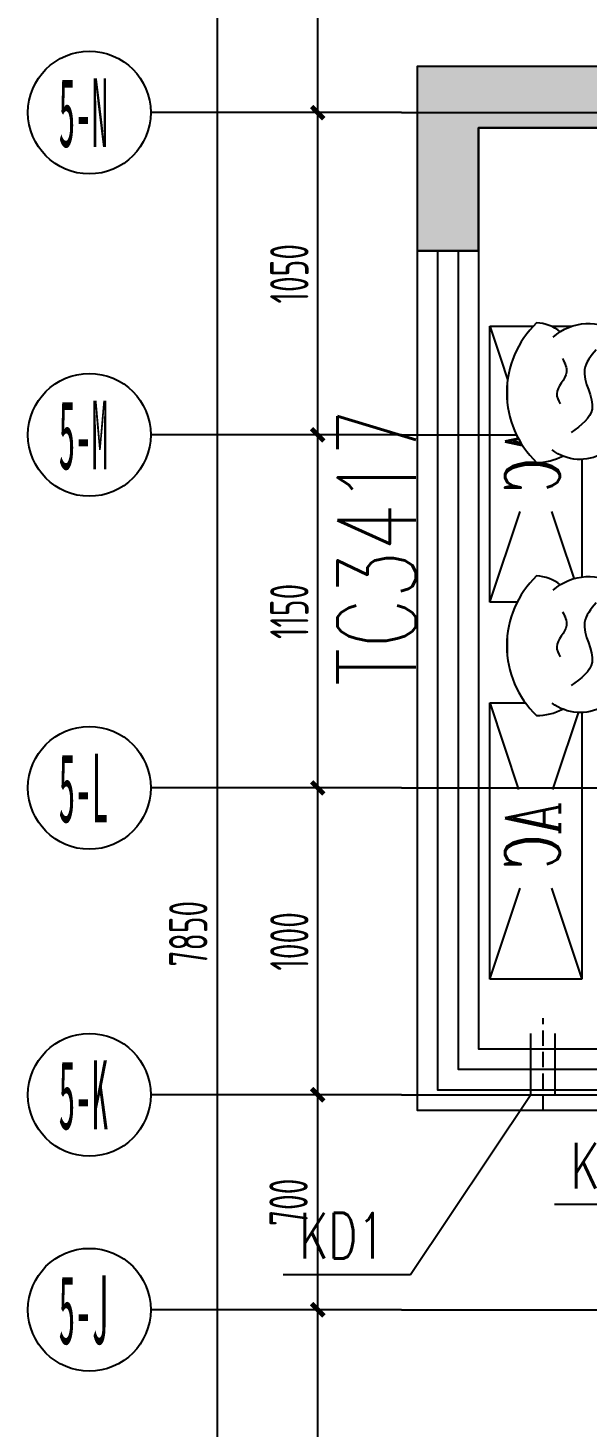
# Model space of a CAD drawing. Header units: millimetres. Extents: x -187744 to 2148, y -49419 to 6550.
# Drawn here: x -36461 to -34639, y -12797 to -8236 of the extents above; entities that cross this region are included whole.
import ezdxf
from ezdxf.enums import TextEntityAlignment as Align

# ---------------------------------------------------------------- set-up
doc = ezdxf.new("R2010")
doc.units = ezdxf.units.MM
doc.header["$LTSCALE"] = 1000
doc.header["$MEASUREMENT"] = 0
doc.set_wipeout_variables(frame=1)
for name, pattern in [('B1户型$0$DASH', [0.35, 0.25, -0.1]), ('DASH', [0.35, 0.25, -0.1]), ('M-CENTER', [1.8, 1.2, -0.2, 0.2, -0.2])]:
    doc.linetypes.add(name, pattern=pattern)
doc.layers.get('Defpoints').update_dxf_attribs({"color": 136})
for name, color, linetype in [('A-AXIS', 150, 'Continuous'), ('A-DIM', 44, 'Continuous'), ('AXIS', 150, 'Continuous'), ('AXIS_TEXT', 50, 'Continuous'), ('B1户型$0$FURNITURE', 9, 'B1户型$0$DASH'), ('B1户型$0$K_EQUIPMENT', 6, 'Continuous'), ('B1户型$0$WALL', 2, 'Continuous'), ('B1户型$0$WINDOW', 4, 'Continuous'), ('B1户型$0$铝膜填充', 49, 'Continuous'), ('DIM_LEAD', 1, 'Continuous'), ('DOTE', 138, 'M-CENTER'), ('KT-HOLE', 211, 'Continuous'), ('PUB_TEXT', 7, 'Continuous'), ('WIND-IDEN', 150, 'Continuous'), ('轴字', 7, 'Continuous')]:
    doc.layers.add(name, color=color, linetype=linetype)
doc.styles.add('_TCH_DIM', font='SIMPLEX', dxfattribs={"bigfont": 'GBCBIG'})
doc.styles.add('_TCH_WINDOW', font='SIMPLEX', dxfattribs={"bigfont": 'GBCBIG'})
doc.styles.add('B1户型$0$_ROMANC', font='ROMANC', dxfattribs={"width": 0.6})
doc.styles.add('B1户型$0$dim_font', font='SIMPLEX', dxfattribs={"width": 0.8})
doc.styles.add('COMPLEX', font='COMPLEX')
doc.styles.add('H-DIM', font='archs.shx', dxfattribs={"width": 0.7})
doc.styles.add('S-黑体', font='simhei.ttf')
doc.dimstyles.new('H_DIM_1', dxfattribs={"dimscale": 0, "dimtxt": 2.5, "dimasz": 0.8, "dimexe": 2, "dimexo": 1.5, "dimgap": 0.6, "dimtad": 1, "dimdec": 0, "dimzin": 12, "dimdsep": 46, "dimtxsty": 'H-DIM', "dimblk": 'ARCHTICK', "dimcen": 0.125, "dimclrd": 44, "dimclre": 44, "dimclrt": 50, "dimadec": 0, "dimazin": 0, "dimtfac": 1, "dimtdec": 0, "dimtix": 1, "dimtmove": 2, "dimatfit": 3, "dimldrblk": 'ARCHTICK', "dimfxl": 1, "dimtvp": 1, "dimtolj": 1, "dimtzin": 0, "dimarcsym": 0})

# ---------------------------------------------------------------- blocks, each defined once
blk = doc.blocks.new('_ArchTick')
at = {"color": 0, "linetype": 'ByBlock', "const_width": 0.4}
blk.add_lwpolyline([(-0.5, -0.5), (0.5, 0.5)], dxfattribs=at)
blk = doc.blocks.new('*D52')
at = {"layer": 'A-DIM', "color": 44, "lineweight": -2, "transparency": 16777216}
for p, q in [((-6617.9, 3825.1), (-7242.9, 3825.1)), ((-7142.9, -4024.9), (-7142.9, 3825.1)), ((-6617.9, -4024.9), (-7242.9, -4024.9))]:
    blk.add_line(p, q, dxfattribs=at)
at = {"layer": 'Defpoints', "color": 0, "transparency": 16777216}
for p in [(-7142.9, 3825.1), (-6542.9, 3825.1), (-6542.9, -4024.9)]:
    blk.add_point(p, dxfattribs=at)
at = {"layer": 'A-DIM', "color": 44, "lineweight": -2, "transparency": 16777216, "xscale": 40, "yscale": 40, "zscale": 40}
for p, rotation in [((-7142.9, 3825.1), 90), ((-7142.9, -4024.9), 270)]:
    blk.add_blockref('_ArchTick', p, dxfattribs=dict(at, rotation=rotation))
at = {"layer": 'A-DIM', "color": 50, "transparency": 16777216, "insert": (-7238, -99.9), "char_height": 125, "attachment_point": 5, "rotation": 90, "style": 'H-DIM'}
blk.add_mtext('\\A1;7850', dxfattribs=at)
blk = doc.blocks.new('*D50')
at = {"layer": 'A-DIM', "color": 44, "lineweight": -2, "transparency": 16777216}
for p, q in [((-6617.9, -1324.9), (-6916.3, -1324.9)), ((-6816.3, -2424.9), (-6816.3, -1324.9)), ((-6617.9, -2424.9), (-6916.3, -2424.9))]:
    blk.add_line(p, q, dxfattribs=at)
at = {"layer": 'Defpoints', "color": 0, "transparency": 16777216}
for p in [(-6816.3, -1324.9), (-6542.9, -1324.9), (-6542.9, -2424.9)]:
    blk.add_point(p, dxfattribs=at)
at = {"layer": 'A-DIM', "color": 44, "lineweight": -2, "transparency": 16777216, "xscale": 40, "yscale": 40, "zscale": 40}
for p, rotation in [((-6816.3, -1324.9), 90), ((-6816.3, -2424.9), 270)]:
    blk.add_blockref('_ArchTick', p, dxfattribs=dict(at, rotation=rotation))
at = {"layer": 'A-DIM', "color": 50, "transparency": 16777216, "insert": (-6908.8, -1874.9), "char_height": 125, "attachment_point": 5, "rotation": 90, "style": 'H-DIM'}
blk.add_mtext('\\A1;1100', dxfattribs=at)
blk = doc.blocks.new('*D49')
at = {"layer": 'A-DIM', "color": 44, "lineweight": -2, "transparency": 16777216}
for p, q in [((-6617.9, -624.9), (-6916.3, -624.9)), ((-6816.3, -1324.9), (-6816.3, -624.9)), ((-6617.9, -1324.9), (-6916.3, -1324.9))]:
    blk.add_line(p, q, dxfattribs=at)
at = {"layer": 'Defpoints', "color": 0, "transparency": 16777216}
for p in [(-6816.3, -624.9), (-6542.9, -624.9), (-6542.9, -1324.9)]:
    blk.add_point(p, dxfattribs=at)
at = {"layer": 'A-DIM', "color": 44, "lineweight": -2, "transparency": 16777216, "xscale": 40, "yscale": 40, "zscale": 40}
for p, rotation in [((-6816.3, -624.9), 90), ((-6816.3, -1324.9), 270)]:
    blk.add_blockref('_ArchTick', p, dxfattribs=dict(at, rotation=rotation))
at = {"layer": 'A-DIM', "color": 50, "transparency": 16777216, "insert": (-6911.4, -974.9), "char_height": 125, "attachment_point": 5, "rotation": 90, "style": 'H-DIM'}
blk.add_mtext('\\A1;700', dxfattribs=at)
blk = doc.blocks.new('*D48')
at = {"layer": 'A-DIM', "color": 44, "lineweight": -2, "transparency": 16777216}
for p, q in [((-6617.9, 375.1), (-6916.3, 375.1)), ((-6816.3, -624.9), (-6816.3, 375.1)), ((-6617.9, -624.9), (-6916.3, -624.9))]:
    blk.add_line(p, q, dxfattribs=at)
at = {"layer": 'Defpoints', "color": 0, "transparency": 16777216}
for p in [(-6816.3, 375.1), (-6542.9, 375.1), (-6542.9, -624.9)]:
    blk.add_point(p, dxfattribs=at)
at = {"layer": 'A-DIM', "color": 44, "lineweight": -2, "transparency": 16777216, "xscale": 40, "yscale": 40, "zscale": 40}
for p, rotation in [((-6816.3, 375.1), 90), ((-6816.3, -624.9), 270)]:
    blk.add_blockref('_ArchTick', p, dxfattribs=dict(at, rotation=rotation))
at = {"layer": 'A-DIM', "color": 50, "transparency": 16777216, "insert": (-6908.8, -124.9), "char_height": 125, "attachment_point": 5, "rotation": 90, "style": 'H-DIM'}
blk.add_mtext('\\A1;1000', dxfattribs=at)
blk = doc.blocks.new('*D47')
at = {"layer": 'A-DIM', "color": 44, "lineweight": -2, "transparency": 16777216}
for p, q in [((-6617.9, 1525.1), (-6916.3, 1525.1)), ((-6816.3, 375.1), (-6816.3, 1525.1)), ((-6617.9, 375.1), (-6916.3, 375.1))]:
    blk.add_line(p, q, dxfattribs=at)
at = {"layer": 'Defpoints', "color": 0, "transparency": 16777216}
for p in [(-6816.3, 1525.1), (-6542.9, 1525.1), (-6542.9, 375.1)]:
    blk.add_point(p, dxfattribs=at)
at = {"layer": 'A-DIM', "color": 44, "lineweight": -2, "transparency": 16777216, "xscale": 40, "yscale": 40, "zscale": 40}
for p, rotation in [((-6816.3, 1525.1), 90), ((-6816.3, 375.1), 270)]:
    blk.add_blockref('_ArchTick', p, dxfattribs=dict(at, rotation=rotation))
at = {"layer": 'A-DIM', "color": 50, "transparency": 16777216, "insert": (-6908.8, 950.1), "char_height": 125, "attachment_point": 5, "rotation": 90, "style": 'H-DIM'}
blk.add_mtext('\\A1;1150', dxfattribs=at)
blk = doc.blocks.new('*D46')
at = {"layer": 'A-DIM', "color": 44, "lineweight": -2, "transparency": 16777216}
for p, q in [((-6617.9, 2575.1), (-6916.3, 2575.1)), ((-6816.3, 1525.1), (-6816.3, 2575.1)), ((-6617.9, 1525.1), (-6916.3, 1525.1))]:
    blk.add_line(p, q, dxfattribs=at)
at = {"layer": 'Defpoints', "color": 0, "transparency": 16777216}
for p in [(-6816.3, 2575.1), (-6542.9, 2575.1), (-6542.9, 1525.1)]:
    blk.add_point(p, dxfattribs=at)
at = {"layer": 'A-DIM', "color": 44, "lineweight": -2, "transparency": 16777216, "xscale": 40, "yscale": 40, "zscale": 40}
for p, rotation in [((-6816.3, 2575.1), 90), ((-6816.3, 1525.1), 270)]:
    blk.add_blockref('_ArchTick', p, dxfattribs=dict(at, rotation=rotation))
at = {"layer": 'A-DIM', "color": 50, "transparency": 16777216, "insert": (-6908.8, 2050.1), "char_height": 125, "attachment_point": 5, "rotation": 90, "style": 'H-DIM'}
blk.add_mtext('\\A1;1050', dxfattribs=at)
blk = doc.blocks.new('*D45')
at = {"layer": 'A-DIM', "color": 44, "lineweight": -2, "transparency": 16777216}
for p, q in [((-6617.9, 3825.1), (-6916.3, 3825.1)), ((-6816.3, 2575.1), (-6816.3, 3825.1)), ((-6617.9, 2575.1), (-6916.3, 2575.1))]:
    blk.add_line(p, q, dxfattribs=at)
at = {"layer": 'Defpoints', "color": 0, "transparency": 16777216}
for p in [(-6816.3, 3825.1), (-6542.9, 3825.1), (-6542.9, 2575.1)]:
    blk.add_point(p, dxfattribs=at)
at = {"layer": 'A-DIM', "color": 44, "lineweight": -2, "transparency": 16777216, "xscale": 40, "yscale": 40, "zscale": 40}
for p, rotation in [((-6816.3, 3825.1), 90), ((-6816.3, 2575.1), 270)]:
    blk.add_blockref('_ArchTick', p, dxfattribs=dict(at, rotation=rotation))
at = {"layer": 'A-DIM', "color": 50, "transparency": 16777216, "insert": (-6911.4, 3200.1), "char_height": 125, "attachment_point": 5, "rotation": 90, "style": 'H-DIM'}
blk.add_mtext('\\A1;1250', dxfattribs=at)
blk = doc.blocks.new('_AXISO')
blk.add_circle((0, 0), 0.5)
at = {"layer": 'AXIS_TEXT', "style": 'COMPLEX', "width": 1.041667}
blk.add_attdef('A', text='', height=0.56, dxfattribs=at).set_placement((-0.25, -0.28), (0.25, -0.28), align=Align.FIT)
blk = doc.blocks.new('A$C1E787874')
at = {"linetype": 'DASH', "ltscale": 0.2}
blk.add_line((-50, 0), (250, 0), dxfattribs=at)
for p, q in [((0, 40), (200, 40)), ((0, -40), (200, -40))]:
    blk.add_line(p, q)
blk = doc.blocks.new('B1户型$0$A$C421D707E')
at = {"layer": 'B1户型$0$K_EQUIPMENT'}
for p, q in [((0, 300), (282, 206)), ((0, 300), (0, 0)), ((900, 300), (0, 300)), ((900, 300), (604, 201.3)), ((900, 0), (900, 300)), ((282, 94), (0, 0)), ((604, 98.7), (900, 0)), ((0, 0), (900, 0))]:
    blk.add_line(p, q, dxfattribs=at)
at = {"layer": 'B1户型$0$K_EQUIPMENT', "style": 'B1户型$0$_ROMANC', "oblique": 360, "width": 0.7}
blk.add_text('AC', height=178.32, rotation=360, dxfattribs=at).set_placement((322.8, 71.9))
at = {"layer": 'B1户型$0$K_EQUIPMENT', "style": 'B1户型$0$dim_font', "width": 0.6, "flags": 9}
for tag in ['YSIZE', 'XSIZE']:
    blk.add_attdef(tag, (0, 0), '', height=0.6, rotation=360, dxfattribs=at)
at = {"layer": 'B1户型$0$K_EQUIPMENT', "style": 'B1户型$0$dim_font', "oblique": 360, "width": 0.6, "flags": 9}
for tag in ['YSIZE', 'XSIZE']:
    blk.add_attdef(tag, (0, 0), '', height=0.6, rotation=360, dxfattribs=at)
blk = doc.blocks.new('B1户型$0$drtetr')
at = {"layer": 'B1户型$0$铝膜填充'}
h = blk.add_hatch(dxfattribs=at)
h.set_pattern_fill('混凝土', color=256, scale=20)
h.set_pattern_definition([(50, (0, 0), (143.452, -12.5504), [15, -165]), (355, (0, 0), (-27.7503, 150.4384), [12, -132]), (100.4514, (11.95, -1.05), (115.7019, 137.888), [12.748, -140.2284]), (46.1842, (0, 40), (213.4482, -33.1038), [22.5, -247.5]), (96.6356, (17.79, 37.24), (186.9325, 194.8236), [19.122, -210.3426]), (351.1842, (0, 40), (186.9324, 194.8237), [18, -198]), (21, (20, 30), (119.3814, -80.5238), [15, -165]), (326, (20, 30), (48.663, 145.03), [12, -132]), (71.4514, (29.95, 23.29), (168.0445, 64.5061), [12.748, -140.2284]), (37.5, (0, 0), (2.43197, 66.57877), [0, -130.4, 0, -134, 0, -132.5]), (7.5, (0, 0), (52.6139, 78.88234), [0, -76.4, 0, -127.4, 0, -50.5]), (327.5, (-44.6, 0), (106.7645, -4.51097), [0, -50, 0, -156, 0, -207]), (317.5, (-64.6, 0), (116.6372, 20.021), [0, -65, 0, -103.6, 0, -147])])
h.paths.add_polyline_path([(7700, 6250), (7500, 6250), (7500, 5650), (7700, 5650)])
h.paths.add_polyline_path([(-2899.7, 6700), (-3500, 6700), (-3500, 6100), (-3300, 6100), (-3300, 6500), (-2899.7, 6500)])
h.paths.add_polyline_path([(-2300, -100), (-500, -100), (-500, 100), (-2300, 100)])
at = {"layer": 'B1户型$0$WALL'}
blk.add_lwpolyline([(-2899.7, 6700), (-3500, 6700), (-3500, 6100), (-3300, 6100), (-3300, 6500), (-2899.7, 6500)], close=True, dxfattribs=at)
blk = doc.blocks.new('B1户型$0$A$C401E2C42')
at = {"color": 59, "linetype": 'Continuous', "ltscale": 3000}
blk.add_wipeout([(-276.4, 281.9), (-254.7, 281.3), (-211.5, 274.8), (-175.8, 263.9), (-141.5, 247.9), (-99.9, 219.8), (-63.3, 183.4), (-22.8, 117.8), (-6.3, 67), (-0.2, 21.6), (-0.1, -0.1), (-24.4, -19.7), (-44.8, -31), (-65.6, -38.9), (-77.9, -61.1), (-93.7, -79.9), (-107.8, -91.9), (-128.8, -104.4), (-152.3, -112.8), (-169.3, -110.5), (-189.5, -105.5), (-213.2, -96), (-254.9, -66.8), (-272.7, -46.8), (-283.8, -30.2), (-291.9, -14.3), (-295.3, -6.4), (-322, 0.9), (-355.9, 17.4), (-379.5, 35.2), (-391.6, 47.2), (-409.6, 70.5), (-423, 95.9), (-418.2, 116.2), (-408.1, 140.6), (-398.2, 156.7), (-380.5, 177.6), (-362, 193), (-331.6, 209.4), (-306.8, 216.9), (-301.9, 239.5), (-295.4, 255.1), (-286.7, 269.5)], dxfattribs=at).dxf.layer = 'B1户型$0$FURNITURE'
at = {"layer": 'B1户型$0$FURNITURE', "linetype": 'Continuous', "ltscale": 3000}
for points in [[(-306.8, 216.9, -0.165541), (-276.4, 281.9, -0.425989), (0, 0, -0.121523), (-65.6, -38.9, 7.115464)], [(-282, 219.9, 0.356772), (-423, 95.9, 0.249542), (-295.3, -6.4, -9.61688)], [(-299.1, 4.5, 0.306663), (-152.3, -112.8, 0.30633), (-56.4, -5.6, -0.872847)]]:
    blk.add_lwpolyline(points, format="xyb", dxfattribs=at)
at = {"layer": 'B1户型$0$FURNITURE', "color": 57, "linetype": 'Continuous', "ltscale": 3000}
blk.add_lwpolyline([(-423, 95.9, 0.14773), (-279.2, 11.3, 0.213343), (-152.3, -112.8, 0.178662)], format="xyb", dxfattribs=at)
at = {"layer": 'B1户型$0$FURNITURE', "color": 59, "linetype": 'Continuous', "ltscale": 3000}
for points in [[(-258.3, 158.1), (-239.3, 122.7), (-176.8, 98.9), (-164.4, 71.7)], [(-343.1, 109.6), (-281.3, 93.1), (-217.9, -2.3), (-129.9, -8.1)]]:
    blk.add_spline(points, degree=3, dxfattribs=at)
blk = doc.blocks.new('QBLOCK2019073115112111')
for centre in [(-7560.5, 2575.1), (-7560.5, 2575.1), (-7560.5, 1525.1), (-7560.5, 1525.1), (-7560.5, 375.1), (-7560.5, 375.1), (-7560.5, -624.9), (-7560.5, -624.9), (-7560.5, -1324.9), (-7560.5, -1324.9)]:
    blk.add_circle(centre, 200)
at = {"layer": 'AXIS'}
for p, q in [((-6542.9, 2575.1), (-7360.5, 2575.1)), ((-6542.9, 1525.1), (-7360.5, 1525.1)), ((-6542.9, 375.1), (-7360.5, 375.1)), ((-6542.9, -624.9), (-7360.5, -624.9)), ((-6542.9, -1324.9), (-7360.5, -1324.9))]:
    blk.add_line(p, q, dxfattribs=at)
at = {"layer": 'DOTE'}
for p, q in [((-6542.9, 2575.1), (6625.8, 2575.1)), ((-6542.9, 1525.1), (6625.8, 1525.1)), ((-6542.9, 375.1), (6625.8, 375.1)), ((-6542.9, -624.9), (6625.8, -624.9)), ((-6542.9, -1324.9), (6625.8, -1324.9))]:
    blk.add_line(p, q, dxfattribs=at)
at = {"layer": 'A-AXIS'}
ref = blk.add_blockref('_AXISO', (-7560.5, 2575.1), dxfattribs=dict(at, xscale=400, yscale=400, zscale=400))
ref.add_attrib('A', '5-N', dxfattribs={"layer": '轴字', "color": 2, "height": 224, "style": 'S-黑体', "width": 0.333659}).set_placement((-7660.5, 2463.1), (-7499.2, 2463.1), align=Align.FIT)
ref = blk.add_blockref('_AXISO', (-7560.5, 1525.1), dxfattribs=dict(at, xscale=400, yscale=400, zscale=400))
ref.add_attrib('A', '5-M', dxfattribs={"layer": '轴字', "color": 2, "height": 224, "style": 'S-黑体', "width": 0.333659}).set_placement((-7660.5, 1413.1), (-7499.2, 1413.1), align=Align.FIT)
ref = blk.add_blockref('_AXISO', (-7560.5, 375.1), dxfattribs=dict(at, xscale=400, yscale=400, zscale=400))
ref.add_attrib('A', '5-L', dxfattribs={"layer": '轴字', "color": 2, "height": 224, "style": 'S-黑体', "width": 0.333659}).set_placement((-7660.5, 263.1), (-7499.2, 263.1), align=Align.FIT)
ref = blk.add_blockref('_AXISO', (-7560.5, -624.9), dxfattribs=dict(at, xscale=400, yscale=400, zscale=400))
ref.add_attrib('A', '5-K', dxfattribs={"layer": '轴字', "color": 2, "height": 224, "style": 'S-黑体', "width": 0.333659}).set_placement((-7660.5, -736.9), (-7499.2, -736.9), align=Align.FIT)
ref = blk.add_blockref('_AXISO', (-7560.5, -1324.9), dxfattribs=dict(at, xscale=400, yscale=400, zscale=400))
ref.add_attrib('A', '5-J', dxfattribs={"layer": '轴字', "color": 2, "height": 224, "style": 'S-黑体', "width": 0.333659}).set_placement((-7660.5, -1436.9), (-7499.2, -1436.9), align=Align.FIT)
at = {"layer": 'AXIS_TEXT', "style": 'COMPLEX', "width": 1.041667}
for p, p2 in [((-5892.1, 5527.8), (-5692.1, 5527.8)), ((-5892.1, 5527.8), (-5692.1, 5527.8)), ((-5192.1, 5527.8), (-4992.1, 5527.8)), ((-5192.1, 5527.8), (-4992.1, 5527.8)), ((-3492.1, 5527.8), (-3292.1, 5527.8)), ((-3492.1, 5527.8), (-3292.1, 5527.8)), ((-2592.1, 5527.8), (-2392.1, 5527.8)), ((-2592.1, 5527.8), (-2392.1, 5527.8)), ((-192.1, 5527.8), (7.9, 5527.8)), ((-192.1, 5527.8), (7.9, 5527.8)), ((2707.9, 5527.8), (2907.9, 5527.8)), ((2707.9, 5527.8), (2907.9, 5527.8)), ((4507.9, 5527.8), (4707.9, 5527.8)), ((4507.9, 5527.8), (4707.9, 5527.8)), ((5507.9, 5527.8), (5707.9, 5527.8)), ((5507.9, 5527.8), (5707.9, 5527.8)), ((-7660.5, 3713.1), (-7460.5, 3713.1)), ((-7660.5, 3713.1), (-7460.5, 3713.1)), ((7521.1, 3713.1), (7521.6, 3713.1)), ((7521.1, 3713.1), (7521.6, 3713.1)), ((-7660.5, 2463.1), (-7460.5, 2463.1)), ((-7660.5, 2463.1), (-7460.5, 2463.1)), ((7521.1, 2463.1), (7521.6, 2463.1)), ((7521.1, 2463.1), (7521.6, 2463.1)), ((-7660.5, 1413.1), (-7460.5, 1413.1)), ((-7660.5, 1413.1), (-7460.5, 1413.1)), ((7521.1, 1413.1), (7521.6, 1413.1)), ((7521.1, 1413.1), (7521.6, 1413.1)), ((-7660.5, 263.1), (-7460.5, 263.1)), ((-7660.5, 263.1), (-7460.5, 263.1)), ((7521.1, 263.1), (7521.6, 263.1)), ((7521.1, 263.1), (7521.6, 263.1)), ((-7660.5, -736.9), (-7460.5, -736.9)), ((-7660.5, -736.9), (-7460.5, -736.9)), ((7521.1, -736.9), (7521.6, -736.9)), ((7521.1, -736.9), (7521.6, -736.9)), ((-7660.5, -1436.9), (-7460.5, -1436.9)), ((-7660.5, -1436.9), (-7460.5, -1436.9)), ((7521.1, -1436.9), (7521.6, -1436.9)), ((7521.1, -1436.9), (7521.6, -1436.9)), ((-7660.5, -2536.9), (-7460.5, -2536.9)), ((-7660.5, -2536.9), (-7460.5, -2536.9)), ((7521.1, -2536.9), (7521.6, -2536.9)), ((7521.1, -2536.9), (7521.6, -2536.9)), ((-7660.5, -4136.9), (-7460.5, -4136.9)), ((-7660.5, -4136.9), (-7460.5, -4136.9)), ((7521.1, -4136.9), (7521.6, -4136.9)), ((7521.1, -4136.9), (7521.6, -4136.9)), ((-5892.1, -5349.9), (-5891.6, -5349.9)), ((-5892.1, -5349.9), (-5891.6, -5349.9)), ((-5192.1, -5349.9), (-5191.6, -5349.9)), ((-5192.1, -5349.9), (-5191.6, -5349.9)), ((-3492.1, -5351.1), (-3491.6, -5351.1)), ((-3492.1, -5351.1), (-3491.6, -5351.1)), ((-2592.1, -5349.9), (-2591.6, -5349.9)), ((-2592.1, -5349.9), (-2591.6, -5349.9)), ((-192.1, -5349.9), (-191.6, -5349.9)), ((-192.1, -5349.9), (-191.6, -5349.9)), ((2707.9, -5349.9), (2708.4, -5349.9)), ((2707.9, -5349.9), (2708.4, -5349.9)), ((4507.9, -5349.9), (4508.4, -5349.9)), ((4507.9, -5349.9), (4508.4, -5349.9)), ((5507.9, -5349.9), (5508.4, -5349.9)), ((5507.9, -5349.9), (5508.4, -5349.9))]:
    blk.add_attdef('A', text='', height=224, dxfattribs=at).set_placement(p, p2, align=Align.FIT)
at = {"layer": 'A-DIM'}
for p1, p2, distance, picture, middle in [((-6542.9, -4024.9), (-6542.9, 3825.1), 600.1, '*D52', (-7238, -99.9)), ((-6542.9, 2575.1), (-6542.9, 3825.1), 273.4, '*D45', (-6911.4, 3200.1)), ((-6542.9, 1525.1), (-6542.9, 2575.1), 273.4, '*D46', (-6908.8, 2050.1)), ((-6542.9, 375.1), (-6542.9, 1525.1), 273.4, '*D47', (-6908.8, 950.1)), ((-6542.9, -624.9), (-6542.9, 375.1), 273.4, '*D48', (-6908.8, -124.9)), ((-6542.9, -1324.9), (-6542.9, -624.9), 273.4, '*D49', (-6911.4, -974.9)), ((-6542.9, -2424.9), (-6542.9, -1324.9), 273.4, '*D50', (-6908.8, -1874.9))]:
    dim = blk.add_aligned_dim(p1=p1, p2=p2, distance=distance, dimstyle='H_DIM_1', override={"dimscale": 50}, dxfattribs=at)
    dim.commit()
    dim.dimension.update_dxf_attribs({"geometry": picture, "text_midpoint": middle})

msp = doc.modelspace()

# ---------------------------------------------------------------- linework, layer by layer
at = {"layer": 'B1户型$0$WALL'}
for p, q in [((-35192.5, -8361.5), (-35192.5, -8961.5)), ((-31292.5, -8361.5), (-35192.5, -8361.5)), ((-34992.5, -8561.5), (-34992.5, -8961.5)), ((-31292.5, -8561.5), (-34992.5, -8561.5)), ((-34992.5, -8961.5), (-35192.5, -8961.5))]:
    msp.add_line(p, q, dxfattribs=at)
at = {"layer": 'B1户型$0$WINDOW'}
for points in [[(-35192.5, -8961.5), (-35192.5, -11761.5), (-34589.4, -11761.5)], [(-35125.8, -8961.5), (-35125.8, -11694.8), (-34589.4, -11694.8)], [(-35059.2, -8961.5), (-35059.2, -11628.1), (-34592.5, -11628.1)], [(-34992.5, -8961.5), (-34992.5, -11561.5), (-34592.5, -11561.5)]]:
    msp.add_lwpolyline(points, dxfattribs=at)
at = {"layer": 'DIM_LEAD'}
for p, q in [((-34822.5, -11711.5), (-35214.2, -12297.4)), ((-34329.8, -12068.8), (-34744.5, -12068.8)), ((-35214.2, -12297.4), (-35628.9, -12297.4))]:
    msp.add_line(p, q, dxfattribs=at)

# ---------------------------------------------------------------- block references
at = {"xscale": -1, "rotation": 90}
for p in [(-34656, -9206.9), (-34656, -10434.3)]:
    msp.add_blockref('B1户型$0$A$C421D707E', p, dxfattribs=at)
at = {"layer": 'A-AXIS'}
msp.add_blockref('QBLOCK2019073115112111', (-28700.4, -11086.6), dxfattribs=at)
at = {"layer": 'B1户型$0$铝膜填充'}
msp.add_blockref('B1户型$0$drtetr', (-31692.5, -15061.5), dxfattribs=at)
at = {"layer": 'KT-HOLE', "rotation": 90}
msp.add_blockref('A$C1E787874', (-34782.5, -11711.5), dxfattribs=at)

# ---------------------------------------------------------------- texts
at = {"layer": 'PUB_TEXT', "style": '_TCH_DIM', "width": 0.705882}
for s, p in [('KD2', (-34692, -12016.3)), ('KD1', (-35576.4, -12244.9))]:
    msp.add_text(s, height=148.75, dxfattribs=at).set_placement(p)
at = {"layer": 'WIND-IDEN', "style": '_TCH_WINDOW', "width": 0.705882}
msp.add_text('TC3417', height=255, rotation=90, dxfattribs=at).set_placement((-35196.9, -10379.5))

# ---------------------------------------------------------------- next in the draw order: block references
at = {"layer": 'B1户型$0$FURNITURE', "xscale": -1.151999999999999, "yscale": 1.151999999999999, "zscale": 1.152, "rotation": 44.43197398466103}
for p in [(-34803.6, -9651.4), (-34803.6, -10475.9)]:
    msp.add_blockref('B1户型$0$A$C401E2C42', p, dxfattribs=at)

doc.saveas('drawing.dxf')
